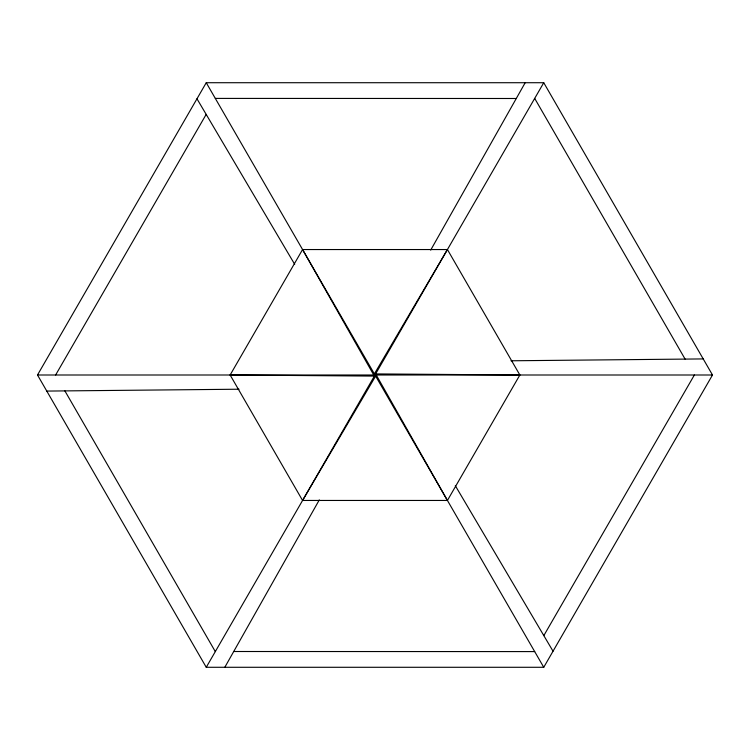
<?xml version="1.0" encoding="UTF-8"?>
<svg xmlns="http://www.w3.org/2000/svg" width="750" height="750" viewBox="0 0 750 750"><rect width="100%" height="100%" fill="white"/><g stroke="black" fill="none" stroke-linecap="round" stroke-linejoin="round"><path stroke-width="1.12" d="M430.688 250.116L525.188 82.716M224.812 667.284L319.312 499.884M37.5 375L206.25 82.716L543.75 82.716L712.5 375L543.75 667.284L206.25 667.284L37.5 375L712.5 375M55.622 375L206.175 114.394M230.137 375L302.569 249.544L447.431 249.544L519.862 375L447.431 500.456L302.569 500.456L230.137 375L375.637 376.097M206.25 667.284L543.75 82.716M543.825 635.606L694.378 375M373.725 375L447.431 249.544M302.569 500.456L376.275 375M510.994 360.787L703.219 358.922M46.781 391.078L239.006 389.213M215.306 98.409L516.281 98.494M233.719 651.506L534.694 651.591M374.363 373.903L519.862 375M455.306 485.672L553.031 651.206M196.969 98.794L294.694 264.328M206.25 82.716L543.75 667.284M534.694 98.409L685.106 359.1M64.894 390.9L215.306 651.591M375.637 373.903L447.431 500.456M302.569 249.544L374.363 376.097"/></g></svg>
